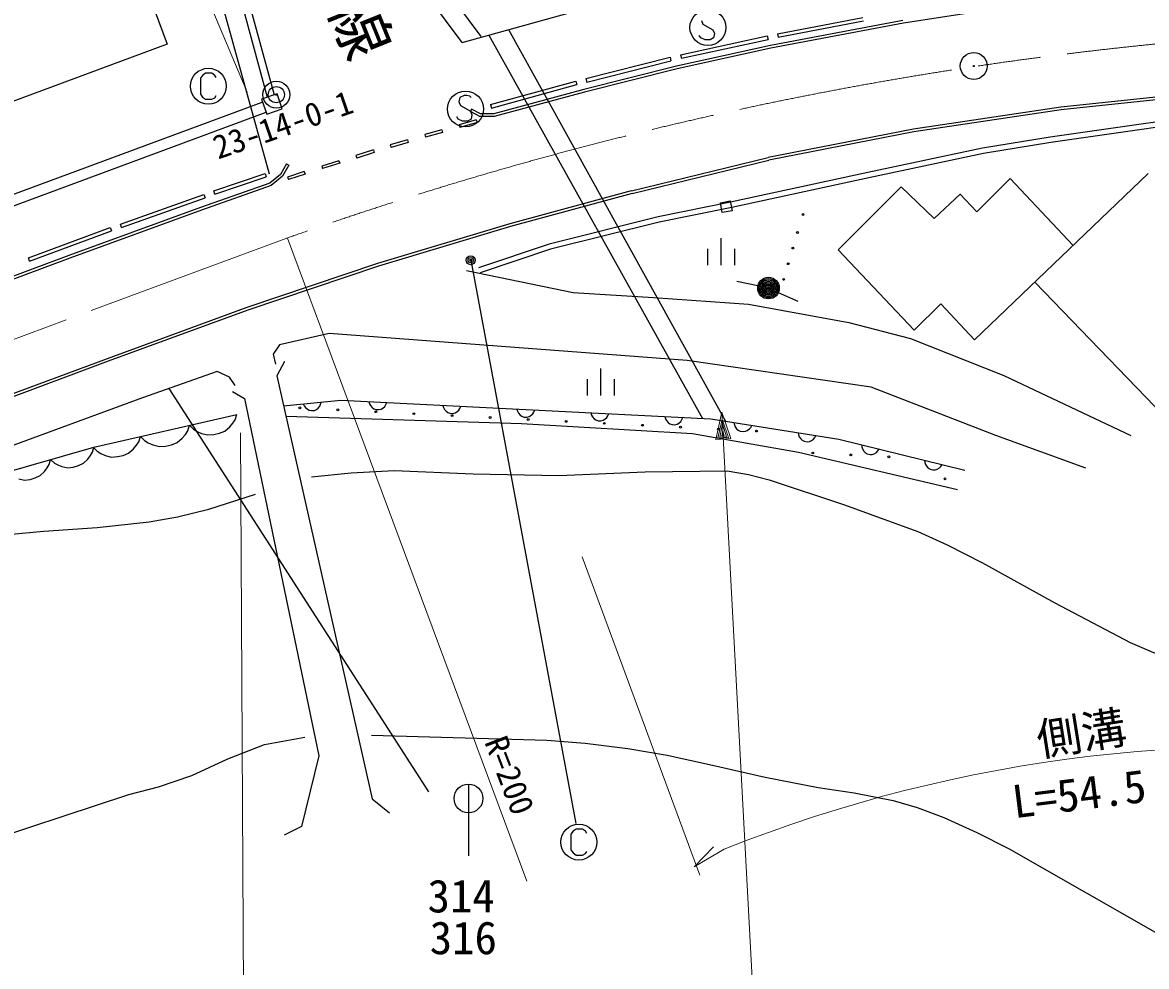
# Model space of a CAD drawing. Units: millimetres, scale not verified. Extents: x 40000 to 680000, y 20000 to 380000.
# Drawn here: x 212742 to 275296, y 264381 to 316925 of the extents above; entities that cross this region are included whole.
import ezdxf
from ezdxf.enums import TextEntityAlignment as Align

# ---------------------------------------------------------------- set-up
doc = ezdxf.new("R2010")
doc.units = ezdxf.units.MM
doc.header["$LTSCALE"] = 1000
doc.linetypes.add('CHAIN', pattern=[18.5, 12, -1.5, 3.5, -1.5])
for name, color, linetype, lineweight in [('M-BGD', 7, 'Continuous', 25), ('M-BGD-EXST', 7, 'Continuous', 25), ('M-BMK', 2, 'CHAIN', 13), ('M-BMK-SRVR', 3, 'Continuous', 25), ('M-STR-HTXT', 7, 'Continuous', 13), ('M-STR-STRC', 7, 'Continuous', 25)]:
    doc.layers.add(name, color=color, linetype=linetype, lineweight=lineweight)
doc.layers.add('M-BMK-HTXT', color=7, linetype='Continuous')
doc.styles.add('ＭＳ ゴシック', font='')
doc.styles.get('ＭＳ ゴシック').set_extended_font_data('MS Gothic')

msp = doc.modelspace()

# ---------------------------------------------------------------- linework, layer by layer
at = {"layer": 'M-BGD'}
for p, q in [((214255, 333399), (220792, 315709)), ((222656, 326384), (226368, 312770)), ((223042, 326489), (226747, 312899)), ((237205, 315815), (232921, 321645)), ((236843, 318046), (238243, 316147)), ((267923, 317833), (261766, 316888)), ((237205, 315815), (243111, 317442)), ((239797, 316529), (251862, 294731)), ((261741, 317036), (254364, 315642)), ((261766, 316888), (254394, 315495)), ((238693, 316225), (250595, 294882)), ((220792, 315709), (178904, 300228)), ((254364, 315642), (249142, 314488)), ((254394, 315495), (249177, 314342)), ((249142, 314488), (243978, 313190)), ((249177, 314342), (244016, 313045)), ((226914, 312956), (226048, 312662)), ((227200, 312113), (226914, 312956)), ((243978, 313190), (238966, 311836)), ((244016, 313045), (238986, 311686)), ((280517, 313250), (270529, 312217)), ((280529, 313100), (270548, 312068)), ((141075, 280962), (226086, 312497)), ((226048, 312662), (226334, 311818)), ((270529, 312217), (262322, 310983)), ((141284, 280399), (226295, 311935)), ((226334, 311818), (227200, 312113)), ((237735, 312096), (237666, 311963)), ((238197, 311687), (237666, 311963)), ((238234, 311837), (237735, 312096)), ((238986, 311686), (238197, 311687)), ((238966, 311836), (238234, 311837)), ((270548, 312068), (262347, 310835)), ((280127, 311995), (274081, 311141)), ((280168, 311698), (274124, 310844)), ((236081, 310947), (235127, 310690)), ((236081, 310947), (236120, 310802)), ((237996, 311510), (237041, 311229)), ((237041, 311229), (237083, 311085)), ((238039, 311367), (237083, 311085)), ((237996, 311510), (238039, 311367)), ((262322, 310983), (254247, 309402)), ((274081, 311141), (269930, 310538)), ((234168, 310396), (233213, 310116)), ((234168, 310396), (234210, 310253)), ((235127, 310690), (235166, 310545)), ((236120, 310802), (235166, 310545)), ((262347, 310835), (254276, 309255)), ((269930, 310538), (266175, 309929)), ((274124, 310844), (269975, 310241)), ((232273, 309838), (231303, 309516)), ((232320, 309696), (231350, 309374)), ((232273, 309838), (232320, 309696)), ((233213, 310116), (233256, 309972)), ((234210, 310253), (233256, 309972)), ((266175, 309929), (259780, 308579)), ((269975, 310241), (266230, 309634)), ((227433, 309058), (227097, 308462)), ((227433, 309058), (227563, 308984)), ((230351, 309231), (229400, 308932)), ((230396, 309088), (229445, 308789)), ((230351, 309231), (230396, 309088)), ((231303, 309516), (231350, 309374)), ((246629, 307548), (254241, 309401)), ((246665, 307402), (254276, 309255)), ((266230, 309634), (259842, 308286)), ((227097, 308462), (226513, 307980)), ((227563, 308984), (227214, 308364)), ((228427, 308628), (227500, 308322)), ((228474, 308486), (227547, 308179)), ((228427, 308628), (228474, 308486)), ((229400, 308932), (229445, 308789)), ((259780, 308579), (252151, 306918)), ((275396, 308511), (265727, 299260)), ((226513, 307980), (222645, 306618)), ((226588, 307847), (222696, 306476)), ((227214, 308364), (226588, 307847)), ((227500, 308322), (227547, 308179)), ((259842, 308286), (252212, 306624)), ((258145, 304279), (261645, 307773)), ((261645, 307773), (263481, 306006)), ((265851, 306393), (267712, 308250)), ((267712, 308250), (271219, 304514)), ((246625, 307547), (239867, 305718)), ((246665, 307402), (239909, 305574)), ((264949, 307393), (263481, 306006)), ((265851, 306393), (264915, 307388)), ((222645, 306618), (215325, 303957)), ((252151, 306918), (248112, 306104)), ((252212, 306624), (248178, 305812)), ((251581, 306890), (252128, 306995)), ((251685, 306344), (251581, 306890)), ((252128, 306995), (252232, 306449)), ((222696, 306476), (215376, 303816)), ((248112, 306104), (242044, 304589)), ((252232, 306449), (251685, 306344)), ((239867, 305718), (232503, 303509)), ((239909, 305574), (232548, 303366)), ((248178, 305812), (242128, 304301)), ((251614, 304921), (251614, 303421)), ((242044, 304589), (238120, 303275)), ((242128, 304301), (238215, 302991)), ((250864, 304321), (250864, 303421)), ((252364, 304321), (252364, 303421)), ((262366, 299792), (258145, 304279)), ((215325, 303957), (167578, 286049)), ((215377, 303816), (167631, 285908)), ((232503, 303509), (225235, 301063)), ((232548, 303366), (225284, 300922)), ((237461, 303125), (243386, 301896)), ((253670, 302265), (252496, 302510)), ((269076, 302464), (276282, 295004)), ((243386, 301896), (247855, 301613)), ((247855, 301613), (253148, 301256)), ((254805, 301897), (255900, 301406)), ((225235, 301063), (217455, 298212)), ((225284, 300922), (217507, 298072)), ((253148, 301256), (258735, 300233)), ((262366, 299792), (263841, 301265)), ((265727, 299260), (263841, 301265)), ((258735, 300233), (262158, 299328)), ((229808, 299607), (227054, 298978)), ((249742, 298112), (229808, 299607)), ((262158, 299328), (267348, 297276)), ((227054, 298978), (226700, 298466)), ((226700, 298466), (226818, 297915)), ((217455, 298212), (171592, 281127)), ((217508, 298072), (171645, 280987)), ((227330, 298062), (226900, 297263)), ((259971, 296636), (249742, 298112)), ((223576, 297498), (219427, 296038)), ((224268, 297190), (223576, 297498)), ((224575, 296729), (224268, 297190)), ((226900, 297263), (232203, 273712)), ((244914, 297667), (244914, 296167)), ((267348, 297276), (274430, 293932)), ((244164, 297067), (244164, 296167)), ((245664, 297067), (245664, 296167)), ((266906, 293932), (259971, 296636)), ((219427, 296038), (191764, 285895)), ((224423, 296380), (225095, 295996)), ((225095, 295996), (229226, 276114)), ((227277, 295587), (230456, 295904)), ((230456, 295904), (251050, 294859)), ((228369, 295696), (228421, 295581)), ((228421, 295581), (228491, 295487)), ((228491, 295487), (228600, 295397)), ((228600, 295397), (228706, 295348)), ((228706, 295348), (228829, 295320)), ((228829, 295320), (228988, 295336)), ((228988, 295336), (229104, 295387)), ((229104, 295387), (229197, 295457)), ((229197, 295457), (229287, 295566)), ((229287, 295566), (229336, 295672)), ((229336, 295672), (229364, 295795)), ((232016, 295825), (232050, 295703)), ((232050, 295703), (232105, 295600)), ((232105, 295600), (232200, 295495)), ((232200, 295495), (232297, 295430)), ((232297, 295430), (232415, 295384)), ((232415, 295384), (232574, 295376)), ((232574, 295376), (232696, 295410)), ((232696, 295410), (232799, 295465)), ((232799, 295465), (232904, 295560)), ((232904, 295560), (232969, 295657)), ((232969, 295657), (233015, 295774)), ((236135, 295616), (236169, 295494)), ((236169, 295494), (236224, 295391)), ((236224, 295391), (236319, 295286)), ((236319, 295286), (236415, 295221)), ((236815, 295201), (236918, 295256)), ((236918, 295256), (237023, 295351)), ((237023, 295351), (237088, 295448)), ((237088, 295448), (237134, 295565)), ((240254, 295407), (240288, 295285)), ((240288, 295285), (240342, 295182)), ((241206, 295239), (241252, 295356)), ((216705, 293288), (224678, 295113)), ((224458, 294620), (224580, 294814)), ((224580, 294814), (224678, 295113)), ((227408, 295005), (240508, 294604)), ((236415, 295221), (236533, 295175)), ((236533, 295175), (236693, 295167)), ((236693, 295167), (236815, 295201)), ((240342, 295182), (240437, 295077)), ((240437, 295077), (240534, 295012)), ((240534, 295012), (240652, 294966)), ((240652, 294966), (240812, 294958)), ((240812, 294958), (240934, 294992)), ((240934, 294992), (241036, 295047)), ((241036, 295047), (241141, 295142)), ((241141, 295142), (241206, 295239)), ((244372, 295198), (244406, 295076)), ((244406, 295076), (244461, 294973)), ((244461, 294973), (244556, 294868)), ((244556, 294868), (244653, 294803)), ((244653, 294803), (244771, 294757)), ((244771, 294757), (244930, 294749)), ((244930, 294749), (245052, 294783)), ((245052, 294783), (245155, 294838)), ((245155, 294838), (245260, 294933)), ((245260, 294933), (245325, 295030)), ((245325, 295030), (245371, 295147)), ((248491, 294989), (248525, 294867)), ((248525, 294867), (248580, 294764)), ((248580, 294764), (248675, 294659)), ((248675, 294659), (248771, 294594)), ((249274, 294629), (249379, 294724)), ((249379, 294724), (249444, 294821)), ((249444, 294821), (249490, 294938)), ((251050, 294859), (258180, 293735)), ((252338, 294656), (252359, 294531)), ((221818, 293999), (221944, 294200)), ((221944, 294200), (222046, 294511)), ((222046, 294511), (222264, 294284)), ((222264, 294284), (222458, 294162)), ((222458, 294162), (222705, 294052)), ((222705, 294052), (223057, 293966)), ((223384, 293986), (223700, 294058)), ((223700, 294058), (224004, 294183)), ((224004, 294183), (224284, 294414)), ((224284, 294414), (224458, 294620)), ((240508, 294604), (250037, 294051)), ((248771, 294594), (248889, 294548)), ((248889, 294548), (249049, 294540)), ((249049, 294540), (249171, 294574)), ((249171, 294574), (249274, 294629)), ((250037, 294051), (255934, 293007)), ((252359, 294531), (252403, 294423)), ((252403, 294423), (252486, 294309)), ((252486, 294309), (252576, 294234)), ((252576, 294234), (252688, 294176)), ((252688, 294176), (252846, 294151)), ((252846, 294151), (252971, 294172)), ((252971, 294172), (253079, 294215)), ((253079, 294215), (253193, 294299)), ((253193, 294299), (253268, 294388)), ((253268, 294388), (253326, 294500)), ((255903, 294094), (255924, 293969)), ((218922, 293186), (219097, 293392)), ((219097, 293392), (219219, 293586)), ((219219, 293586), (219316, 293886)), ((219316, 293886), (219542, 293650)), ((219542, 293650), (219744, 293524)), ((219744, 293524), (220000, 293410)), ((220000, 293410), (220365, 293321)), ((220705, 293342), (221032, 293417)), ((221032, 293417), (221347, 293546)), ((221347, 293546), (221637, 293785)), ((221637, 293785), (221818, 293999)), ((223057, 293966), (223384, 293986)), ((255924, 293969), (255968, 293861)), ((255968, 293861), (256051, 293747)), ((256051, 293747), (256141, 293672)), ((256141, 293672), (256253, 293614)), ((256253, 293614), (256411, 293589)), ((256411, 293589), (256536, 293610)), ((256536, 293610), (256644, 293654)), ((256644, 293654), (256758, 293737)), ((256758, 293737), (256833, 293826)), ((256833, 293826), (256891, 293939)), ((258180, 293735), (265188, 292014)), ((259446, 293424), (259456, 293298)), ((271922, 292112), (266906, 293932)), ((207004, 290503), (216705, 293288)), ((216377, 292621), (216527, 292821)), ((216527, 292821), (216630, 293006)), ((216630, 293006), (216705, 293288)), ((216684, 293283), (216902, 293056)), ((216902, 293056), (217097, 292934)), ((217097, 292934), (217343, 292825)), ((217343, 292825), (217695, 292739)), ((217695, 292739), (218023, 292759)), ((218023, 292759), (218339, 292831)), ((218339, 292831), (218643, 292956)), ((218643, 292956), (218922, 293186)), ((220365, 293321), (220705, 293342)), ((255934, 293007), (264770, 290932)), ((259456, 293298), (259491, 293187)), ((259491, 293187), (259564, 293066)), ((259564, 293066), (259647, 292984)), ((259647, 292984), (259754, 292916)), ((259754, 292916), (259909, 292878)), ((259909, 292878), (260035, 292888)), ((260035, 292888), (260147, 292923)), ((260147, 292923), (260268, 292996)), ((260268, 292996), (260350, 293079)), ((260350, 293079), (260417, 293186)), ((213974, 291932), (214125, 292131)), ((214125, 292131), (214227, 292316)), ((214227, 292316), (214302, 292598)), ((214302, 292598), (214516, 292399)), ((214516, 292399), (214701, 292297)), ((214701, 292297), (214935, 292208)), ((214935, 292208), (215265, 292146)), ((215265, 292146), (215567, 292181)), ((215567, 292181), (215855, 292264)), ((215855, 292264), (216130, 292395)), ((216130, 292395), (216377, 292621)), ((262950, 292564), (262960, 292438)), ((262960, 292438), (262995, 292326)), ((262995, 292326), (263068, 292205)), ((263068, 292205), (263151, 292123)), ((263651, 292062), (263772, 292135)), ((263772, 292135), (263854, 292218)), ((263854, 292218), (263921, 292325)), ((212532, 291518), (212862, 291456)), ((213164, 291491), (213452, 291574)), ((213452, 291574), (213727, 291705)), ((213727, 291705), (213974, 291932)), ((263151, 292123), (263258, 292056)), ((263258, 292056), (263413, 292018)), ((263413, 292018), (263539, 292028)), ((263539, 292028), (263651, 292062)), ((212862, 291456), (213164, 291491)), ((229226, 276114), (228265, 272176)), ((232203, 273712), (233164, 272944)), ((228265, 272176), (227305, 271695))]:
    msp.add_line(p, q, dxfattribs=at)
for points in [[(228834, 291633), (231027, 291857), (233421, 291991), (237832, 291806), (242592, 291715), (247391, 291907), (251963, 291973), (253138, 291771), (254299, 291464), (258430, 290092), (262561, 288599), (264206, 287861), (266161, 286859), (270185, 284622), (274384, 282415), (275682, 281863), (277384, 281268), (279682, 280548), (281931, 279722), (283035, 279193), (284424, 278397), (285191, 277925)], [(189946, 284357), (191308, 283962), (192679, 283672), (193469, 283595), (194452, 283618), (195645, 283794), (196791, 284066), (200956, 285487), (205145, 286792), (207683, 287516), (210404, 288176), (212131, 288438), (213925, 288604), (216901, 288824), (219787, 289140), (221366, 289413), (223118, 289829), (225712, 290673)], [(209539, 270948), (218667, 273950), (220309, 274391), (222176, 275014), (224174, 275933), (226213, 276735), (228463, 277146)], [(232171, 277253), (241915, 276986), (244051, 276816), (246434, 276520), (248613, 276143), (251152, 275588), (254077, 274913), (257022, 274339), (259019, 274055), (261190, 273630), (262525, 273232), (264021, 272673), (265854, 271848), (267653, 270923), (276176, 266072), (278756, 264574)]]:
    msp.add_lwpolyline(points, dxfattribs=at)
for centre, radius in [((256179, 306238), 50), ((255872, 305239), 50), ((255616, 304368), 50), ((255360, 303497), 50), ((254258, 302142), 600), ((254258, 302142), 528), ((254258, 302142), 456), ((254258, 302142), 384), ((254258, 302142), 312), ((254258, 302142), 240), ((254258, 302142), 168), ((254258, 302142), 96), ((254258, 302142), 24), ((255104, 302626), 50), ((228174, 295474), 50), ((230292, 295367), 50), ((232411, 295259), 50), ((234529, 295152), 50), ((236648, 295044), 50), ((238767, 294937), 50), ((240885, 294829), 50), ((243004, 294722), 50), ((245122, 294614), 50), ((247241, 294507), 50), ((249360, 294399), 50), ((251478, 294292), 50), ((253597, 294184), 50), ((256721, 292964), 50), ((258839, 292856), 50), ((260958, 292749), 50), ((264082, 291528), 50)]:
    msp.add_circle(centre, radius, dxfattribs=at)
at = {"layer": 'M-BGD-EXST'}
for p, q in [((250527, 317039), (250607, 316839)), ((250607, 316839), (251167, 316519)), ((250487, 316079), (250407, 316199)), ((250727, 315959), (250487, 316079)), ((251007, 315959), (250727, 315959)), ((251207, 316079), (251007, 315959)), ((251167, 316519), (251247, 316319)), ((251247, 316319), (251207, 316079)), ((222926, 314097), (222766, 313977)), ((223286, 314097), (222926, 314097)), ((223446, 313977), (223286, 314097)), ((222766, 313977), (222646, 313817)), ((222646, 313817), (222646, 312937)), ((223526, 313857), (223446, 313977)), ((222646, 312937), (222766, 312777)), ((222766, 312777), (222926, 312657)), ((223446, 312737), (223526, 312857)), ((237315, 312868), (237075, 312748)), ((237475, 312868), (237315, 312868)), ((237635, 312828), (237475, 312868)), ((237715, 312748), (237635, 312828)), ((222926, 312657), (223286, 312657)), ((223286, 312657), (223446, 312737)), ((237075, 312748), (237035, 312508)), ((237035, 312508), (237115, 312308)), ((237115, 312308), (237675, 311988)), ((236995, 311548), (236915, 311668)), ((237235, 311428), (236995, 311548)), ((237715, 311548), (237515, 311428)), ((237675, 311988), (237755, 311788)), ((237755, 311788), (237715, 311548)), ((237515, 311428), (237235, 311428)), ((237688, 303695), (243528, 272344)), ((243387, 271907), (243267, 271747)), ((243267, 271747), (243267, 270867)), ((243547, 272027), (243387, 271907)), ((243907, 272027), (243547, 272027)), ((244067, 271907), (243907, 272027)), ((244147, 271787), (244067, 271907)), ((243267, 270867), (243387, 270707)), ((243387, 270707), (243547, 270587)), ((243547, 270587), (243907, 270587)), ((243907, 270587), (244067, 270667)), ((244067, 270667), (244147, 270787))]:
    msp.add_line(p, q, dxfattribs=at)
for centre, radius in [((250887, 316639), 1000), ((223086, 313377), 1000), ((237395, 312108), 1000), ((237688, 303695), 250), ((237688, 303695), 250), ((237688, 303695), 150), ((237688, 303695), 150), ((237688, 303695), 50), ((237688, 303695), 50), ((243707, 271307), 1000)]:
    msp.add_circle(centre, radius, dxfattribs=at)
at = {"layer": 'M-BMK'}
msp.add_line((77769, 249533), (227461, 304914), dxfattribs=at)
msp.add_arc((296088, 111406), 205326, 88.53884, 109.53424, dxfattribs=at)
at = {"layer": 'M-BMK-SRVR'}
for centre, radius in [((265684, 314501), 750), ((265684, 314501), 30), ((226869, 312906), 750), ((226869, 312906), 450), ((226869, 312906), 30)]:
    msp.add_circle(centre, radius, dxfattribs=at)
at = {"layer": 'M-STR-HTXT'}
for p, q in [((213949, 340050), (225238, 313039)), ((227483, 304922), (240804, 269134)), ((251321, 293720), (251660, 295240)), ((251321, 293720), (251660, 295240)), ((251438, 293786), (251683, 294820)), ((251438, 293786), (251683, 294820)), ((251660, 295240), (252160, 293764)), ((251660, 295240), (252160, 293764)), ((251660, 295240), (253662, 257788)), ((251683, 294820), (252037, 293818)), ((251683, 294820), (252037, 293818)), ((224878, 294087), (225056, 262108)), ((251554, 293852), (251696, 294581)), ((251554, 293852), (251696, 294581)), ((251671, 293919), (251715, 294221)), ((251671, 293919), (251715, 294221)), ((251696, 294581), (251914, 293871)), ((251696, 294581), (251914, 293871)), ((251715, 294221), (251791, 293925)), ((251715, 294221), (251791, 293925)), ((252160, 293764), (251321, 293720)), ((252160, 293764), (251321, 293720)), ((252037, 293818), (251438, 293786)), ((252037, 293818), (251438, 293786)), ((251914, 293871), (251554, 293852)), ((251914, 293871), (251554, 293852)), ((251791, 293925), (251671, 293919)), ((251791, 293925), (251671, 293919)), ((243893, 287175), (250447, 269472)), ((250125, 269926), (251203, 271050)), ((251789, 270909), (250125, 269926))]:
    msp.add_line(p, q, dxfattribs=at)
msp.add_arc((281571, 196333), 80303, 81.69382, 111.76944, dxfattribs=at)
at = {"layer": 'M-STR-STRC'}
for p, q in [((226487, 308479), (216547, 344418)), ((254758, 316301), (259503, 317205)), ((254795, 316104), (259541, 317008)), ((249367, 315128), (254192, 316176)), ((249410, 314932), (254235, 315981)), ((254192, 316176), (254235, 315981)), ((254758, 316301), (254795, 316104)), ((244099, 313803), (248784, 314991)), ((244148, 313609), (248833, 314797)), ((248784, 314991), (248833, 314797)), ((249367, 315128), (249410, 314932)), ((238786, 312357), (243541, 313660)), ((238839, 312164), (243593, 313467)), ((243541, 313660), (243593, 313467)), ((244099, 313803), (244148, 313609)), ((238786, 312357), (238839, 312164)), ((223383, 307557), (226244, 308525)), ((226244, 308525), (226308, 308336)), ((223447, 307368), (226308, 308336)), ((218195, 305708), (222843, 307358)), ((218262, 305520), (222909, 307170)), ((222843, 307358), (222909, 307170)), ((223447, 307368), (223383, 307557)), ((213073, 303832), (217631, 305518)), ((213142, 303644), (217701, 305330)), ((217631, 305518), (217701, 305330)), ((218262, 305520), (218195, 305708)), ((213142, 303644), (213073, 303832)), ((220884, 296550), (235347, 274108)), ((237563, 274537), (237563, 270537))]:
    msp.add_line(p, q, dxfattribs=at)
msp.add_circle((237563, 273737), 800, dxfattribs=at)

# ---------------------------------------------------------------- texts
at = {"layer": 'M-BMK-HTXT', "style": 'ＭＳ ゴシック'}
msp.add_text('町道宿井時貞線', height=2566, rotation=292, dxfattribs=at).set_placement((221115, 337053), align=Align.BOTTOM_LEFT)
at = {"layer": 'M-BMK-SRVR', "style": 'ＭＳ ゴシック'}
msp.add_text('23-14-0-1', height=1320, rotation=19.063, dxfattribs=at).set_placement((223754, 308921), align=Align.BOTTOM_LEFT)
at = {"layer": 'M-STR-HTXT', "style": 'ＭＳ ゴシック'}
for s, height, rotation, p in [('側溝', 1833, 9, (269427, 275529)), ('R=200', 1320, 290.9, (238063, 276743)), ('L=54.5', 1833, 7.1, (268012, 272087))]:
    msp.add_text(s, height=height, rotation=rotation, dxfattribs=at).set_placement(p, align=Align.BOTTOM_LEFT)
at = {"layer": 'M-STR-STRC', "style": 'ＭＳ ゴシック'}
for s, p in [('314', (235284, 266839)), ('316', (235406, 264516))]:
    msp.add_text(s, height=1833, dxfattribs=at).set_placement(p, align=Align.BOTTOM_LEFT)

doc.saveas('drawing.dxf')
